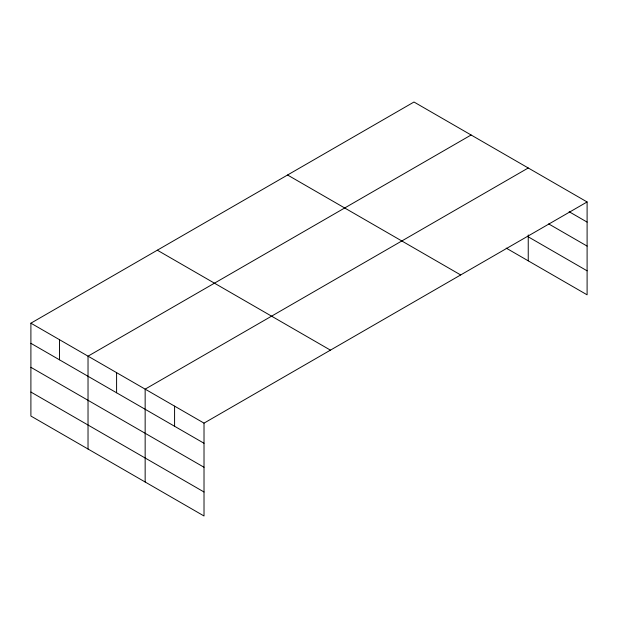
<?xml version="1.0" encoding="UTF-8"?>
<svg xmlns="http://www.w3.org/2000/svg" width="618" height="618" viewBox="0 0 618 618"><rect width="100%" height="100%" fill="white"/><g stroke="black" fill="none" stroke-linecap="round" stroke-linejoin="round"><path stroke-width="0.93" d="M587.1 201.962L413.983 102.016L30.9 323.183L30.9 416.038L204.017 515.984L204.017 423.129L587.1 201.962L587.1 294.817L506.204 248.112M471.109 134.994L88.026 356.169L88.026 449.023M528.243 167.98L145.153 389.147L145.153 482.001M569.116 211.711L587.1 222.094M548.676 223.909L587.1 246.088M528.243 236.833L587.1 270.815M287.563 175.002L460.68 274.948M157.32 250.197L330.437 350.143M30.9 323.183L204.017 423.129M30.9 343.314L204.017 443.26M30.9 367.316L204.017 467.262M30.9 392.044L204.017 491.99M528.243 234.933L528.243 260.835M174.585 406.142L174.585 426.273M116.593 372.662L116.593 392.793M59.467 339.676L59.467 359.807"/></g></svg>
